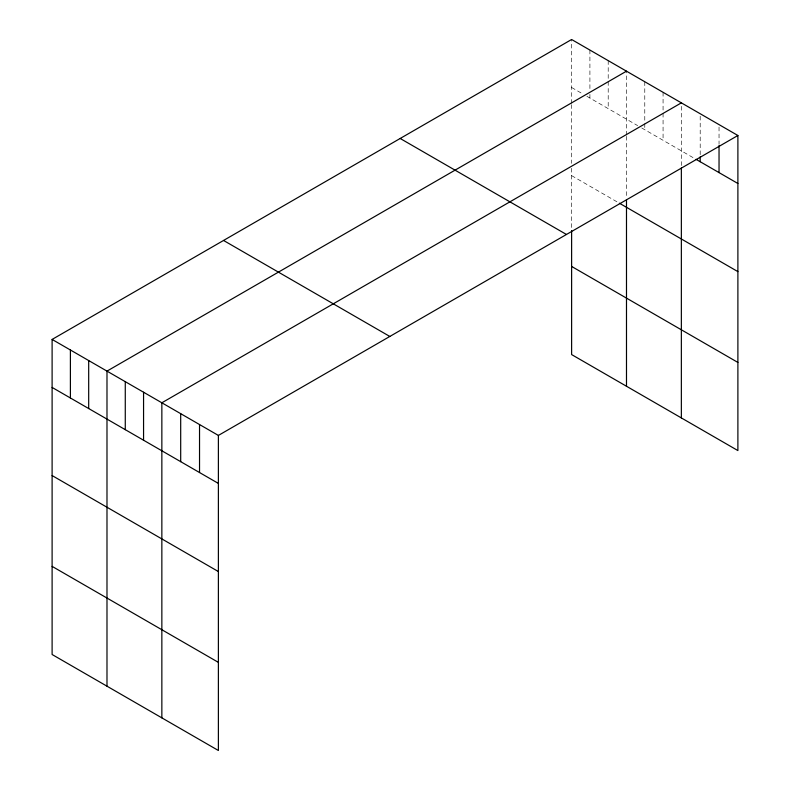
<?xml version="1.0" encoding="UTF-8"?>
<svg xmlns="http://www.w3.org/2000/svg" width="790" height="790" viewBox="0 0 790 790"><rect width="100%" height="100%" fill="white"/><g stroke="black" fill="none" stroke-linecap="round" stroke-linejoin="round"><path stroke-width="0.59" stroke-dasharray="3.95 2.96" d="M571.614 104.635L571.614 163.392M571.614 103.411L571.614 39.5M626.49 136.315L626.49 197.52M626.49 135.09L626.49 71.179M681.355 165.544L681.355 102.858M571.614 87.492L582.793 93.951M586.861 96.291L637.668 125.63M641.727 127.97L693.916 158.109M571.614 175.627L618.363 202.615M719.038 127.072L719.038 144.303M700.197 116.199L700.197 155.581M663.067 92.302L663.067 111.983M663.067 113.217L663.067 140.294M644.778 81.735L644.778 122.351M644.778 123.576L644.778 129.728M608.201 60.623L608.201 80.313M608.201 81.538L608.201 108.615M589.913 50.056L589.913 89.438M589.913 94.366L589.913 98.059M571.614 168.29L571.614 230.591"/><path stroke-width="1.19" d="M737.89 135.495L218.386 435.428L218.386 750.5L52.11 654.505L52.11 339.433L571.614 39.5L737.89 135.495L737.89 450.567L571.614 354.572L571.614 230.591M681.355 167.994L681.355 417.93M626.49 71.179L106.986 371.112L106.986 686.184M681.355 102.858L161.851 402.791L161.851 717.863M696.01 159.313L737.89 183.487M619.37 203.198L737.89 271.622M400.184 138.477L566.45 234.472M571.614 266.437L737.89 362.432M223.55 240.456L389.816 336.451M52.11 339.433L218.386 435.428M52.11 387.426L218.386 483.421M52.11 475.56L218.386 571.555M52.11 566.371L218.386 662.366M719.038 145.538L719.038 172.605M700.197 156.805L700.197 161.733M626.49 199.969L626.49 386.251M199.534 424.546L199.534 472.548M180.693 413.674L180.693 461.666M143.563 392.235L143.563 440.228M125.274 381.669L125.274 429.671M88.687 360.556L88.687 408.549M70.399 349.99L70.399 397.992"/></g></svg>
